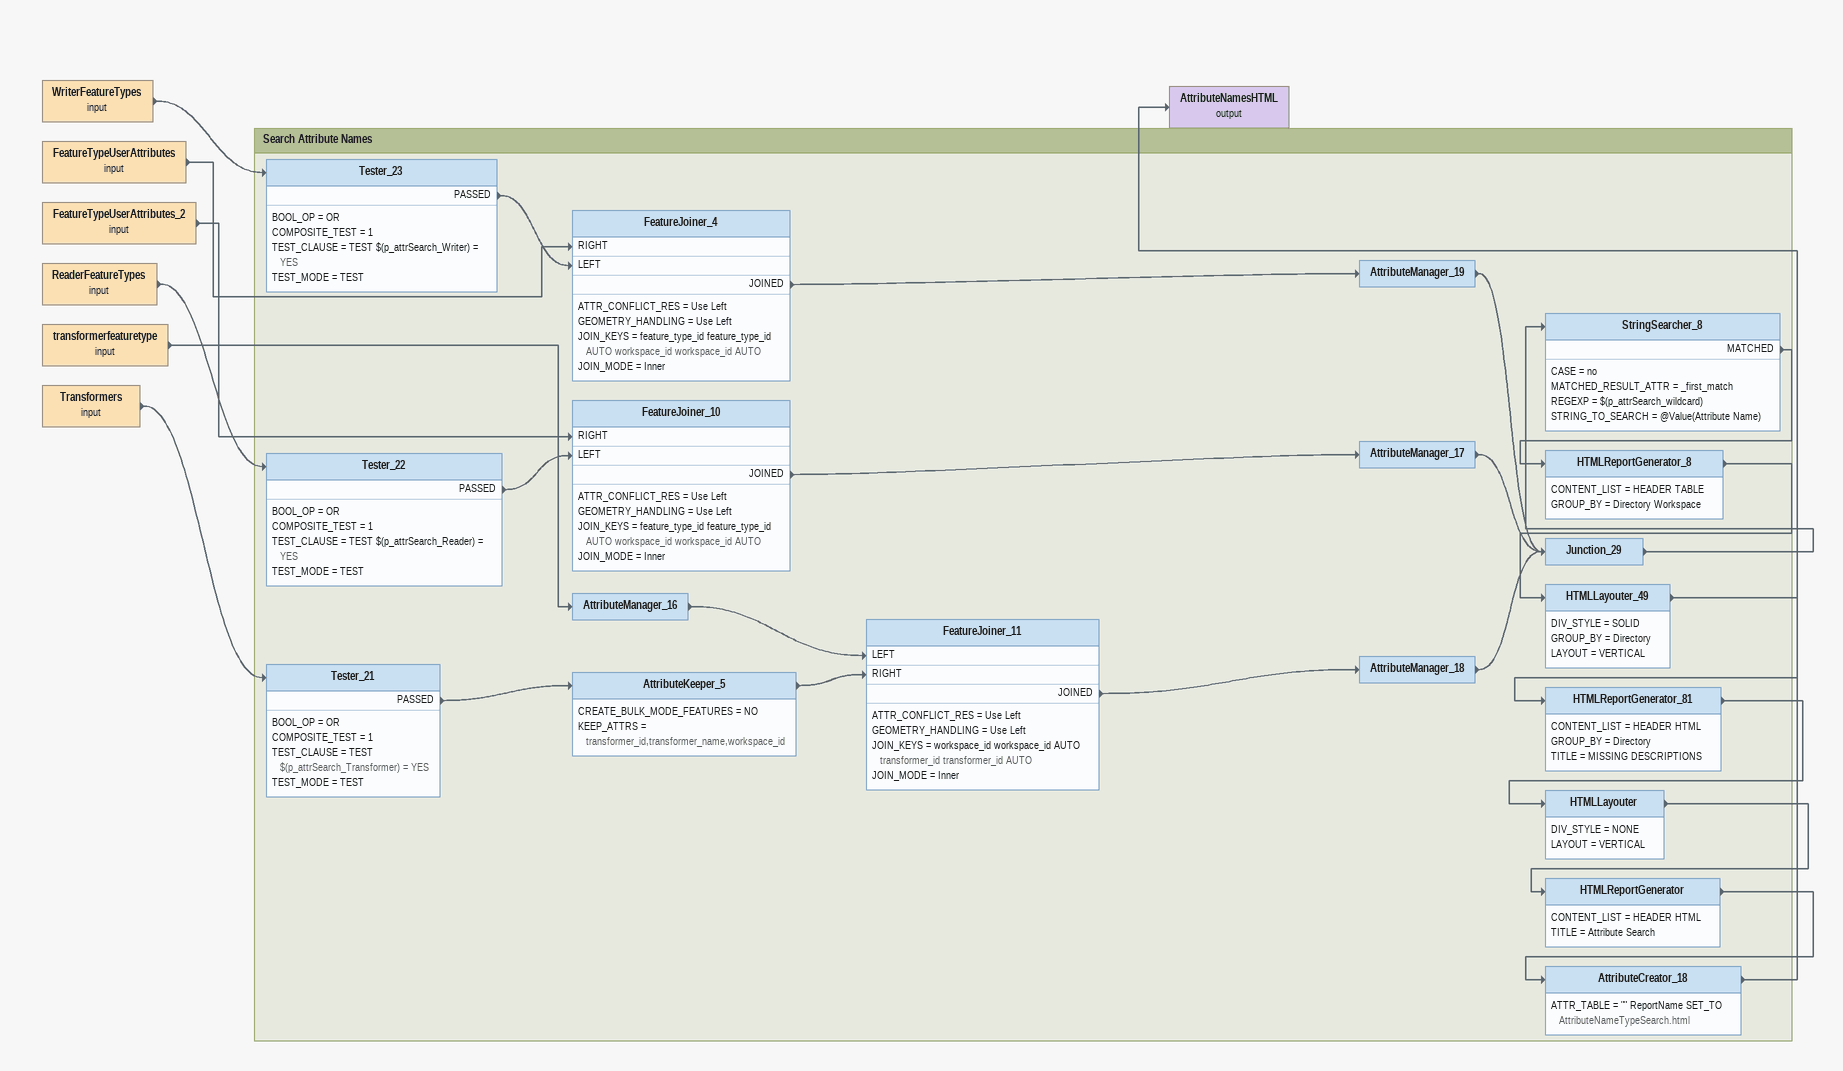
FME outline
WriterFeatureTypes (input)
    -> Tester_23
FeatureTypeUserAttributes (input)
    -> FeatureJoiner_4 [RIGHT]
FeatureTypeUserAttributes_2 (input)
    -> FeatureJoiner_10 [RIGHT]
ReaderFeatureTypes (input)
    -> Tester_22
transformerfeaturetype (input)
    -> AttributeManager_16
Transformers (input)
    -> Tester_21
AttributeNamesHTML (output)

Bookmark: Search Attribute Names
Tester_23
    BOOL_OP = OR
    COMPOSITE_TEST = 1
    TEST_CLAUSE = TEST $(p_attrSearch_Writer) = YES
    TEST_MODE = TEST
    PASSED -> FeatureJoiner_4 [LEFT]
FeatureJoiner_4
    ATTR_CONFLICT_RES = Use Left
    GEOMETRY_HANDLING = Use Left
    JOIN_KEYS = feature_type_id feature_type_id AUTO workspace_id workspace_id AUTO
    JOIN_MODE = Inner
    JOINED -> AttributeManager_19
AttributeManager_19
    -> Junction_29
Tester_22
    BOOL_OP = OR
    COMPOSITE_TEST = 1
    TEST_CLAUSE = TEST $(p_attrSearch_Reader) = YES
    TEST_MODE = TEST
    PASSED -> FeatureJoiner_10 [LEFT]
FeatureJoiner_10
    ATTR_CONFLICT_RES = Use Left
    GEOMETRY_HANDLING = Use Left
    JOIN_KEYS = feature_type_id feature_type_id AUTO workspace_id workspace_id AUTO
    JOIN_MODE = Inner
    JOINED -> AttributeManager_17
AttributeManager_17
    -> Junction_29
AttributeManager_16
    -> FeatureJoiner_11 [LEFT]
Tester_21
    BOOL_OP = OR
    COMPOSITE_TEST = 1
    TEST_CLAUSE = TEST $(p_attrSearch_Transformer) = YES
    TEST_MODE = TEST
    PASSED -> AttributeKeeper_5
AttributeKeeper_5
    CREATE_BULK_MODE_FEATURES = NO
    KEEP_ATTRS = transformer_id,transformer_name,workspace_id
    -> FeatureJoiner_11 [RIGHT]
FeatureJoiner_11
    ATTR_CONFLICT_RES = Use Left
    GEOMETRY_HANDLING = Use Left
    JOIN_KEYS = workspace_id workspace_id AUTO transformer_id transformer_id AUTO
    JOIN_MODE = Inner
    JOINED -> AttributeManager_18
AttributeManager_18
    -> Junction_29
Junction_29
    -> StringSearcher_8
StringSearcher_8
    CASE = no
    MATCHED_RESULT_ATTR = _first_match
    REGEXP = $(p_attrSearch_wildcard)
    STRING_TO_SEARCH = @Value(Attribute Name)
    MATCHED -> HTMLReportGenerator_8
HTMLReportGenerator_8
    CONTENT_LIST = HEADER TABLE
    GROUP_BY = Directory Workspace
    -> HTMLLayouter_49
HTMLLayouter_49
    DIV_STYLE = SOLID
    GROUP_BY = Directory
    LAYOUT = VERTICAL
    -> HTMLReportGenerator_81
HTMLReportGenerator_81
    CONTENT_LIST = HEADER HTML
    GROUP_BY = Directory
    TITLE = MISSING DESCRIPTIONS
    -> HTMLLayouter
HTMLLayouter
    DIV_STYLE = NONE
    LAYOUT = VERTICAL
    -> HTMLReportGenerator
HTMLReportGenerator
    CONTENT_LIST = HEADER HTML
    TITLE = Attribute Search
    -> AttributeCreator_18
AttributeCreator_18
    ATTR_TABLE = "" ReportName SET_TO AttributeNameTypeSearch.html
    -> AttributeNamesHTML (output)
